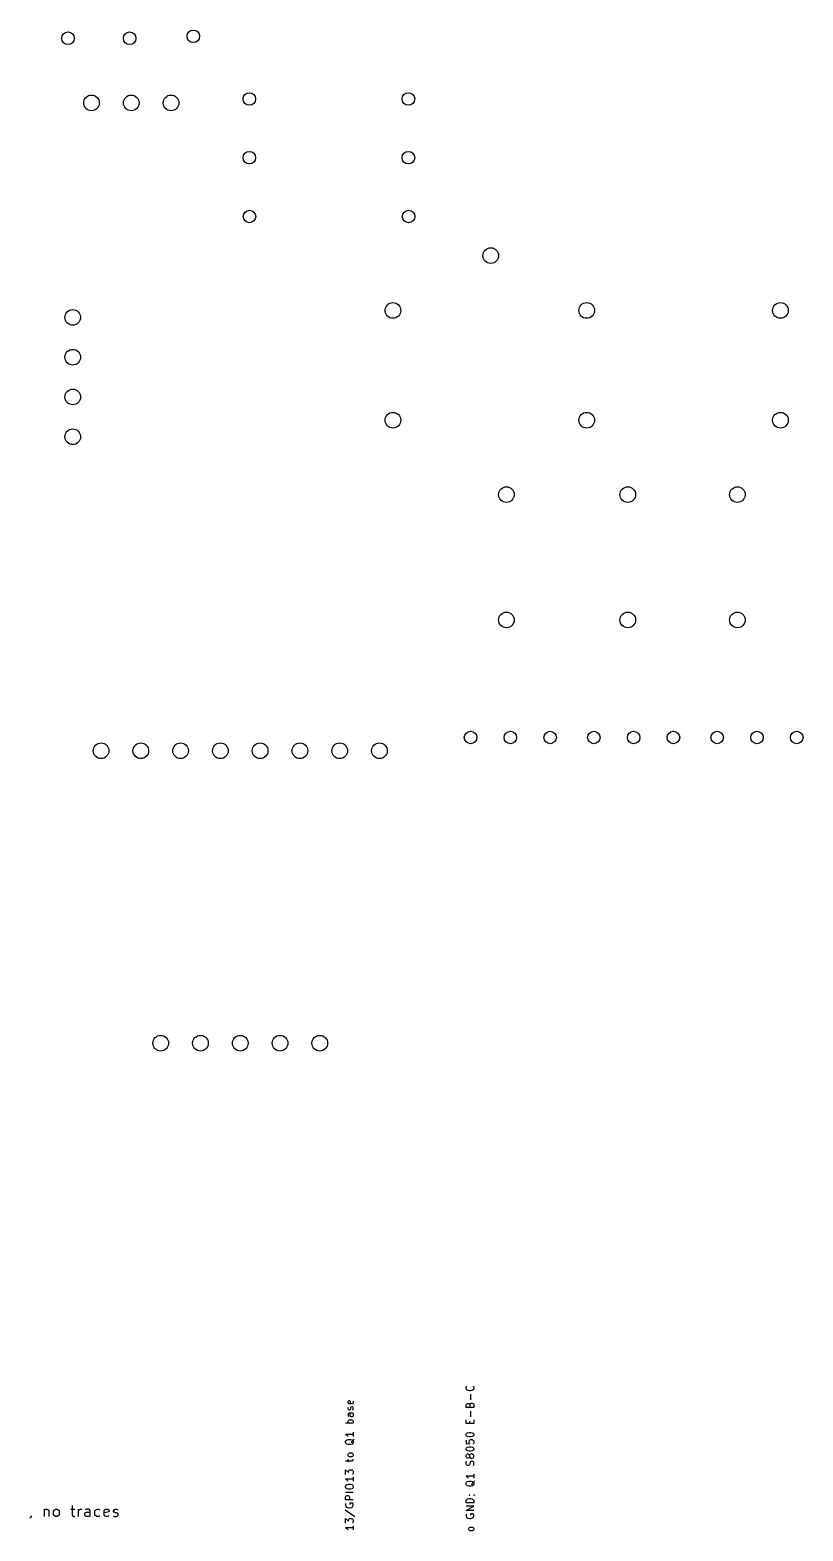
# Model space of a CAD drawing. Header units: millimetres. Extents: x 4 to 198, y -123 to 71.
# Drawn here: x 81.1 to 130.4, y -26.9 to 68.9 of the extents above; entities that cross this region are included whole.
import ezdxf

# ---------------------------------------------------------------- set-up
doc = ezdxf.new("R2010")
doc.units = ezdxf.units.MM
for name, color, linetype in [('F_SILKSCREEN', 7, 'CONTINUOUS'), ('PTH_0p8MM', 7, 'CONTINUOUS'), ('PTH_1MM', 7, 'CONTINUOUS')]:
    doc.layers.add(name, color=color, linetype=linetype)

msp = doc.modelspace()

# ---------------------------------------------------------------- linework, layer by layer
at = {"layer": 'F_SILKSCREEN', "linetype": 'CONTINUOUS'}
for p, q in [((108.935817, -17.749624), (108.958674, -17.681052)), ((108.935817, -17.795338), (108.935817, -17.749624)), ((108.958674, -17.863909), (108.935817, -17.795338)), ((108.958674, -17.681052), (108.981531, -17.658195)), ((109.004388, -17.909624), (108.958674, -17.863909)), ((109.050102, -17.932481), (109.004388, -17.909624)), ((109.141531, -17.955338), (109.050102, -17.932481)), ((109.210102, -17.955338), (109.141531, -17.955338)), ((109.301531, -17.932481), (109.210102, -17.955338)), ((109.23296, -18.526767), (109.23296, -18.161053)), ((109.347245, -17.909624), (109.301531, -17.932481)), ((109.39296, -17.863909), (109.347245, -17.909624)), ((109.370102, -17.658195), (109.39296, -17.681052)), ((109.39296, -17.681052), (109.415817, -17.749624)), ((109.415817, -17.795338), (109.39296, -17.863909)), ((109.415817, -17.749624), (109.415817, -17.795338)), ((101.395817, -18.62391), (101.418674, -18.578196)), ((101.395817, -18.715339), (101.395817, -18.62391)), ((101.418674, -18.761053), (101.395817, -18.715339)), ((101.395817, -19.035338), (101.418674, -18.989624)), ((101.395817, -19.10391), (101.395817, -19.035338)), ((101.418674, -19.149624), (101.395817, -19.10391)), ((101.418674, -18.578196), (101.464388, -18.555339)), ((101.464388, -18.78391), (101.418674, -18.761053)), ((101.464388, -19.172481), (101.418674, -19.149624)), ((101.464388, -18.555339), (101.510102, -18.555339)), ((101.647245, -18.78391), (101.464388, -18.78391)), ((101.53296, -19.149624), (101.487245, -19.172481)), ((101.510102, -18.555339), (101.555817, -18.78391)), ((101.555817, -19.10391), (101.53296, -19.149624)), ((101.578674, -18.989624), (101.555817, -19.035338)), ((101.555817, -19.035338), (101.555817, -19.10391)), ((101.624388, -18.966767), (101.578674, -18.989624)), ((101.647245, -18.966767), (101.624388, -18.966767)), ((101.69296, -18.761053), (101.647245, -18.78391)), ((101.69296, -18.989624), (101.647245, -18.966767)), ((101.69296, -18.578196), (101.715817, -18.62391)), ((101.715817, -18.715339), (101.69296, -18.761053)), ((101.715817, -19.035338), (101.69296, -18.989624)), ((101.69296, -19.172481), (101.715817, -19.126767)), ((101.715817, -18.62391), (101.715817, -18.715339)), ((101.715817, -19.126767), (101.715817, -19.035338)), ((108.935817, -18.846767), (108.958674, -18.801053)), ((108.935817, -19.006767), (108.935817, -18.846767)), ((109.415817, -19.006767), (108.935817, -19.006767)), ((108.958674, -18.801053), (108.981531, -18.778195)), ((108.981531, -18.778195), (109.027245, -18.755338)), ((109.027245, -18.755338), (109.07296, -18.755338)), ((109.07296, -18.755338), (109.118674, -18.778195)), ((109.118674, -18.778195), (109.141531, -18.801053)), ((109.141531, -18.801053), (109.164388, -18.846767)), ((109.164388, -18.846767), (109.187245, -18.778195)), ((109.164388, -18.846767), (109.164388, -19.006767)), ((109.187245, -18.778195), (109.210102, -18.755338)), ((109.210102, -18.755338), (109.255817, -18.732481)), ((109.255817, -18.732481), (109.324388, -18.732481)), ((109.324388, -18.732481), (109.370102, -18.755338)), ((109.370102, -18.755338), (109.39296, -18.778195)), ((109.39296, -18.778195), (109.415817, -18.82391)), ((109.415817, -18.82391), (109.415817, -19.006767)), ((101.715817, -20.018196), (101.235817, -20.018196)), ((101.418674, -19.401053), (101.395817, -19.446767)), ((101.395817, -19.446767), (101.395817, -19.538196)), ((101.395817, -19.538196), (101.418674, -19.58391)), ((101.395817, -19.881053), (101.418674, -19.835339)), ((101.395817, -19.972482), (101.395817, -19.881053)), ((101.418674, -20.018196), (101.395817, -19.972482)), ((101.464388, -19.378196), (101.418674, -19.401053)), ((101.418674, -19.835339), (101.441531, -19.812482)), ((101.441531, -19.812482), (101.487245, -19.789624)), ((101.487245, -19.172481), (101.464388, -19.172481)), ((101.715817, -19.378196), (101.464388, -19.378196)), ((101.487245, -19.789624), (101.624388, -19.789624)), ((101.53296, -19.42391), (101.510102, -19.378196)), ((101.53296, -19.538196), (101.53296, -19.42391)), ((101.555817, -19.58391), (101.53296, -19.538196)), ((101.601531, -19.606767), (101.555817, -19.58391)), ((101.647245, -19.606767), (101.601531, -19.606767)), ((101.624388, -19.789624), (101.670102, -19.812482)), ((101.69296, -19.58391), (101.647245, -19.606767)), ((101.670102, -19.812482), (101.69296, -19.835339)), ((101.69296, -19.378196), (101.715817, -19.42391)), ((101.715817, -19.538196), (101.69296, -19.58391)), ((101.69296, -19.835339), (101.715817, -19.881053)), ((101.715817, -19.972482), (101.69296, -20.018196)), ((101.715817, -19.42391), (101.715817, -19.538196)), ((101.715817, -19.881053), (101.715817, -19.972482)), ((108.935817, -20.035339), (108.935817, -19.806767)), ((109.415817, -20.035339), (108.935817, -20.035339)), ((109.164388, -20.035339), (109.164388, -19.875339)), ((109.23296, -19.601053), (109.23296, -19.235339)), ((109.415817, -19.806767), (109.415817, -20.035339)), ((101.715817, -20.726767), (101.235817, -20.726767)), ((101.235817, -20.726767), (101.304388, -20.772481)), ((101.258674, -21.115338), (101.304388, -21.069624)), ((101.304388, -20.772481), (101.350102, -20.818196)), ((101.304388, -21.069624), (101.395817, -21.046767)), ((101.350102, -20.818196), (101.37296, -20.86391)), ((101.395817, -21.046767), (101.555817, -21.046767)), ((101.555817, -21.046767), (101.647245, -21.069624)), ((101.647245, -21.069624), (101.69296, -21.115338)), ((101.738674, -21.069624), (101.69296, -21.115338)), ((101.715817, -20.589624), (101.715817, -20.86391)), ((101.761531, -21.02391), (101.738674, -21.069624)), ((108.935817, -20.721053), (108.958674, -20.675339)), ((108.935817, -20.766767), (108.935817, -20.721053)), ((108.958674, -20.812482), (108.935817, -20.766767)), ((108.958674, -20.675339), (108.981531, -20.652482)), ((108.981531, -20.835339), (108.958674, -20.812482)), ((108.981531, -20.652482), (109.027245, -20.629624)), ((109.027245, -20.858196), (108.981531, -20.835339)), ((109.027245, -20.629624), (109.118674, -20.606767)), ((109.118674, -20.881053), (109.027245, -20.858196)), ((109.118674, -20.606767), (109.23296, -20.606767)), ((109.23296, -20.881053), (109.118674, -20.881053)), ((109.164388, -21.086767), (109.210102, -21.06391)), ((109.210102, -21.06391), (109.324388, -21.06391)), ((109.23296, -20.606767), (109.324388, -20.629624)), ((109.324388, -20.858196), (109.23296, -20.881053)), ((109.324388, -20.629624), (109.370102, -20.652482)), ((109.370102, -20.835339), (109.324388, -20.858196)), ((109.324388, -21.06391), (109.370102, -21.086767)), ((109.370102, -20.652482), (109.39296, -20.675339)), ((109.39296, -20.812482), (109.370102, -20.835339)), ((109.39296, -20.675339), (109.415817, -20.721053)), ((109.415817, -20.766767), (109.39296, -20.812482)), ((109.415817, -20.721053), (109.415817, -20.766767)), ((101.235817, -21.161053), (101.258674, -21.115338)), ((101.235817, -21.252481), (101.235817, -21.161053)), ((101.258674, -21.298196), (101.235817, -21.252481)), ((101.304388, -21.34391), (101.258674, -21.298196)), ((101.395817, -21.366767), (101.304388, -21.34391)), ((101.555817, -21.366767), (101.395817, -21.366767)), ((101.395817, -22.006767), (101.418674, -21.961053)), ((101.395817, -22.075338), (101.395817, -22.006767)), ((101.418674, -21.961053), (101.441531, -21.938196)), ((101.441531, -21.938196), (101.487245, -21.915338)), ((101.487245, -21.915338), (101.624388, -21.915338)), ((101.647245, -21.34391), (101.555817, -21.366767)), ((101.624388, -21.18391), (101.601531, -21.229624)), ((101.601531, -21.229624), (101.601531, -21.275338)), ((101.69296, -21.115338), (101.624388, -21.18391)), ((101.624388, -21.915338), (101.670102, -21.938196)), ((101.69296, -21.298196), (101.647245, -21.34391)), ((101.670102, -21.938196), (101.69296, -21.961053)), ((101.69296, -21.115338), (101.715817, -21.161053)), ((101.715817, -21.252481), (101.69296, -21.298196)), ((101.69296, -21.961053), (101.715817, -22.006767)), ((101.715817, -21.161053), (101.715817, -21.252481)), ((101.715817, -22.006767), (101.715817, -22.075338)), ((108.935817, -21.086767), (108.935817, -21.315339)), ((108.935817, -21.315339), (109.164388, -21.338196)), ((108.935817, -21.635339), (108.958674, -21.589625)), ((108.935817, -21.681053), (108.935817, -21.635339)), ((108.958674, -21.726768), (108.935817, -21.681053)), ((108.935817, -22.069625), (108.958674, -22.023911)), ((108.958674, -21.589625), (108.981531, -21.566768)), ((108.981531, -21.749625), (108.958674, -21.726768)), ((108.958674, -22.023911), (108.981531, -22.001053)), ((108.981531, -21.566768), (109.027245, -21.54391)), ((109.027245, -21.772482), (108.981531, -21.749625)), ((108.981531, -22.001053), (109.027245, -21.978196)), ((109.027245, -21.54391), (109.118674, -21.521053)), ((109.118674, -21.795339), (109.027245, -21.772482)), ((109.027245, -21.978196), (109.050102, -21.978196)), ((109.050102, -21.978196), (109.095817, -22.001053)), ((109.095817, -22.001053), (109.118674, -22.023911)), ((109.118674, -21.155339), (109.141531, -21.109625)), ((109.118674, -21.269625), (109.118674, -21.155339)), ((109.141531, -21.315339), (109.118674, -21.269625)), ((109.118674, -21.521053), (109.23296, -21.521053)), ((109.23296, -21.795339), (109.118674, -21.795339)), ((109.118674, -22.023911), (109.141531, -22.069625)), ((109.141531, -21.109625), (109.164388, -21.086767)), ((109.164388, -21.338196), (109.141531, -21.315339)), ((109.164388, -22.023911), (109.141531, -22.069625)), ((109.187245, -22.001053), (109.164388, -22.023911)), ((109.23296, -21.978196), (109.187245, -22.001053)), ((109.23296, -21.521053), (109.324388, -21.54391)), ((109.324388, -21.772482), (109.23296, -21.795339)), ((109.324388, -21.978196), (109.23296, -21.978196)), ((109.324388, -21.54391), (109.370102, -21.566768)), ((109.370102, -21.749625), (109.324388, -21.772482)), ((109.370102, -22.001053), (109.324388, -21.978196)), ((109.370102, -21.086767), (109.39296, -21.109625)), ((109.39296, -21.315339), (109.370102, -21.338196)), ((109.370102, -21.566768), (109.39296, -21.589625)), ((109.39296, -21.726768), (109.370102, -21.749625)), ((109.39296, -22.023911), (109.370102, -22.001053)), ((109.39296, -21.109625), (109.415817, -21.155339)), ((109.415817, -21.269625), (109.39296, -21.315339)), ((109.39296, -21.589625), (109.415817, -21.635339)), ((109.415817, -21.681053), (109.39296, -21.726768)), ((109.415817, -22.069625), (109.39296, -22.023911)), ((109.415817, -21.155339), (109.415817, -21.269625)), ((109.415817, -21.635339), (109.415817, -21.681053)), ((101.235817, -22.418196), (101.647245, -22.418196)), ((101.235817, -23.286767), (101.235817, -22.989624)), ((101.235817, -22.989624), (101.418674, -23.149624)), ((101.418674, -22.121053), (101.395817, -22.075338)), ((101.395817, -22.486767), (101.395817, -22.30391)), ((101.441531, -22.14391), (101.418674, -22.121053)), ((101.487245, -22.166767), (101.441531, -22.14391)), ((101.464388, -23.012481), (101.510102, -22.989624)), ((101.624388, -22.166767), (101.487245, -22.166767)), ((101.510102, -22.989624), (101.624388, -22.989624)), ((101.670102, -22.14391), (101.624388, -22.166767)), ((101.624388, -22.989624), (101.670102, -23.012481)), ((101.647245, -22.418196), (101.69296, -22.395339)), ((101.69296, -22.121053), (101.670102, -22.14391)), ((101.715817, -22.075338), (101.69296, -22.121053)), ((101.69296, -22.395339), (101.715817, -22.349624)), ((101.715817, -22.349624), (101.715817, -22.30391)), ((108.935817, -22.161053), (108.935817, -22.069625)), ((108.958674, -22.206768), (108.935817, -22.161053)), ((108.935817, -22.503911), (108.958674, -22.435339)), ((108.935817, -22.618196), (108.935817, -22.503911)), ((108.958674, -22.663911), (108.935817, -22.618196)), ((108.981531, -22.229625), (108.958674, -22.206768)), ((108.981531, -22.686768), (108.958674, -22.663911)), ((109.027245, -22.252482), (108.981531, -22.229625)), ((109.027245, -22.709625), (108.981531, -22.686768)), ((109.050102, -22.252482), (109.027245, -22.252482)), ((109.07296, -22.709625), (109.027245, -22.709625)), ((109.095817, -22.229625), (109.050102, -22.252482)), ((109.118674, -22.686768), (109.07296, -22.709625)), ((109.118674, -22.206768), (109.095817, -22.229625)), ((109.141531, -22.161053), (109.118674, -22.206768)), ((109.141531, -22.663911), (109.118674, -22.686768)), ((109.141531, -22.069625), (109.141531, -22.161053)), ((109.141531, -22.161053), (109.164388, -22.206768)), ((109.164388, -22.618196), (109.141531, -22.663911)), ((109.164388, -22.206768), (109.187245, -22.229625)), ((109.187245, -22.526768), (109.164388, -22.618196)), ((109.187245, -22.229625), (109.23296, -22.252482)), ((109.210102, -22.481054), (109.187245, -22.526768)), ((109.23296, -22.458196), (109.210102, -22.481054)), ((109.23296, -22.252482), (109.324388, -22.252482)), ((109.278674, -22.435339), (109.23296, -22.458196)), ((109.324388, -22.435339), (109.278674, -22.435339)), ((109.324388, -22.252482), (109.370102, -22.229625)), ((109.370102, -22.458196), (109.324388, -22.435339)), ((109.370102, -22.229625), (109.39296, -22.206768)), ((109.39296, -22.481054), (109.370102, -22.458196)), ((109.39296, -22.206768), (109.415817, -22.161053)), ((109.415817, -22.526768), (109.39296, -22.481054)), ((109.39296, -22.709625), (109.415817, -22.641054)), ((109.415817, -22.161053), (109.415817, -22.069625)), ((109.415817, -22.641054), (109.415817, -22.526768)), ((101.715817, -23.58391), (101.235817, -23.58391)), ((101.235817, -23.58391), (101.304388, -23.629624)), ((101.258674, -23.972481), (101.304388, -23.926767)), ((101.304388, -23.629624), (101.350102, -23.675339)), ((101.304388, -23.926767), (101.395817, -23.90391)), ((101.350102, -23.675339), (101.37296, -23.721053)), ((101.395817, -23.90391), (101.555817, -23.90391)), ((101.418674, -23.081053), (101.441531, -23.035339)), ((101.418674, -23.149624), (101.418674, -23.081053)), ((101.441531, -23.035339), (101.464388, -23.012481)), ((101.555817, -23.90391), (101.647245, -23.926767)), ((101.647245, -23.926767), (101.69296, -23.972481)), ((101.670102, -23.012481), (101.69296, -23.035339)), ((101.69296, -23.26391), (101.670102, -23.286767)), ((101.69296, -23.035339), (101.715817, -23.081053)), ((101.715817, -23.218196), (101.69296, -23.26391)), ((101.715817, -23.081053), (101.715817, -23.218196)), ((101.715817, -23.446767), (101.715817, -23.721053)), ((109.415817, -23.395339), (108.935817, -23.395339)), ((108.935817, -23.395339), (109.004388, -23.441053)), ((108.935817, -23.829625), (108.958674, -23.78391)), ((108.935817, -23.921053), (108.935817, -23.829625)), ((108.958674, -23.966768), (108.935817, -23.921053)), ((108.958674, -23.78391), (109.004388, -23.738196)), ((109.004388, -23.441053), (109.050102, -23.486768)), ((109.004388, -23.738196), (109.095817, -23.715339)), ((109.050102, -23.486768), (109.07296, -23.532482)), ((109.095817, -23.715339), (109.255817, -23.715339)), ((109.255817, -23.715339), (109.347245, -23.738196)), ((109.324388, -23.852482), (109.301531, -23.898196)), ((109.301531, -23.898196), (109.301531, -23.94391)), ((109.39296, -23.78391), (109.324388, -23.852482)), ((109.347245, -23.738196), (109.39296, -23.78391)), ((109.438674, -23.738196), (109.39296, -23.78391)), ((109.39296, -23.78391), (109.415817, -23.829625)), ((109.415817, -23.921053), (109.39296, -23.966768)), ((109.415817, -23.258196), (109.415817, -23.532482)), ((109.415817, -23.829625), (109.415817, -23.921053)), ((109.461531, -23.692482), (109.438674, -23.738196)), ((101.235817, -24.018196), (101.258674, -23.972481)), ((101.235817, -24.109624), (101.235817, -24.018196)), ((101.258674, -24.155339), (101.235817, -24.109624)), ((101.715817, -24.429624), (101.235817, -24.429624)), ((101.235817, -24.726767), (101.258674, -24.681052)), ((101.235817, -24.909624), (101.235817, -24.726767)), ((101.304388, -24.201053), (101.258674, -24.155339)), ((101.258674, -24.681052), (101.281531, -24.658195)), ((101.281531, -24.658195), (101.327245, -24.635338)), ((101.395817, -24.22391), (101.304388, -24.201053)), ((101.327245, -24.635338), (101.395817, -24.635338)), ((101.555817, -24.22391), (101.395817, -24.22391)), ((101.395817, -24.635338), (101.441531, -24.658195)), ((101.441531, -24.658195), (101.464388, -24.681052)), ((101.464388, -24.681052), (101.487245, -24.726767)), ((101.487245, -24.726767), (101.487245, -24.909624)), ((101.647245, -24.201053), (101.555817, -24.22391)), ((101.69296, -24.155339), (101.647245, -24.201053)), ((101.69296, -23.972481), (101.715817, -24.018196)), ((101.715817, -24.109624), (101.69296, -24.155339)), ((101.715817, -24.018196), (101.715817, -24.109624)), ((108.935817, -24.972481), (108.958674, -24.90391)), ((109.004388, -24.012482), (108.958674, -23.966768)), ((108.958674, -24.90391), (109.004388, -24.858195)), ((109.095817, -24.035339), (109.004388, -24.012482)), ((109.004388, -24.858195), (109.050102, -24.835338)), ((109.050102, -24.835338), (109.141531, -24.812481)), ((109.255817, -24.035339), (109.095817, -24.035339)), ((109.118674, -24.606767), (109.141531, -24.58391)), ((109.141531, -24.629624), (109.118674, -24.606767)), ((109.118674, -24.606767), (109.164388, -24.606767)), ((109.141531, -24.58391), (109.164388, -24.606767)), ((109.164388, -24.606767), (109.141531, -24.629624)), ((109.141531, -24.812481), (109.210102, -24.812481)), ((109.210102, -24.812481), (109.301531, -24.835338)), ((109.347245, -24.012482), (109.255817, -24.035339)), ((109.301531, -24.835338), (109.347245, -24.858195)), ((109.39296, -23.966768), (109.347245, -24.012482)), ((109.347245, -24.858195), (109.39296, -24.90391)), ((109.39296, -24.58391), (109.415817, -24.58391)), ((109.39296, -24.90391), (109.415817, -24.972481)), ((109.415817, -24.58391), (109.461531, -24.606767)), ((109.461531, -24.606767), (109.484388, -24.629624)), ((81.978935, -25.500926), (81.978935, -25.967593)), ((81.978935, -25.567593), (82.012269, -25.53426)), ((82.012269, -25.53426), (82.078935, -25.500926)), ((82.078935, -25.500926), (82.178935, -25.500926)), ((82.178935, -25.500926), (82.245602, -25.53426)), ((82.245602, -25.53426), (82.278935, -25.600926)), ((82.278935, -25.600926), (82.278935, -25.967593)), ((82.578935, -25.63426), (82.612268, -25.567593)), ((82.578935, -25.83426), (82.578935, -25.63426)), ((82.612268, -25.900926), (82.578935, -25.83426)), ((82.612268, -25.567593), (82.645602, -25.53426)), ((82.645602, -25.53426), (82.712268, -25.500926)), ((82.712268, -25.500926), (82.812268, -25.500926)), ((82.812268, -25.500926), (82.878935, -25.53426)), ((82.878935, -25.53426), (82.912268, -25.567593)), ((82.912268, -25.567593), (82.945602, -25.63426)), ((82.945602, -25.83426), (82.912268, -25.900926)), ((82.945602, -25.63426), (82.945602, -25.83426)), ((83.678934, -25.500926), (83.945601, -25.500926)), ((83.778934, -25.267593), (83.778934, -25.867593)), ((84.178934, -25.967593), (84.178934, -25.500926)), ((84.178934, -25.63426), (84.212268, -25.567593)), ((84.212268, -25.567593), (84.245601, -25.53426)), ((84.245601, -25.53426), (84.312268, -25.500926)), ((84.312268, -25.500926), (84.378934, -25.500926)), ((84.578934, -25.800926), (84.612267, -25.73426)), ((84.578934, -25.867593), (84.578934, -25.800926)), ((84.678934, -25.500926), (84.612267, -25.53426)), ((84.612267, -25.73426), (84.678934, -25.700926)), ((84.812267, -25.500926), (84.678934, -25.500926)), ((84.678934, -25.700926), (84.845601, -25.700926)), ((84.878934, -25.53426), (84.812267, -25.500926)), ((84.845601, -25.700926), (84.912267, -25.667593)), ((84.912267, -25.600926), (84.878934, -25.53426)), ((84.912267, -25.967593), (84.912267, -25.600926)), ((85.212267, -25.63426), (85.2456, -25.567593)), ((85.212267, -25.83426), (85.212267, -25.63426)), ((85.2456, -25.900926), (85.212267, -25.83426)), ((85.2456, -25.567593), (85.278934, -25.53426)), ((85.278934, -25.53426), (85.3456, -25.500926)), ((85.3456, -25.500926), (85.478934, -25.500926)), ((85.478934, -25.500926), (85.5456, -25.53426)), ((85.812267, -25.600926), (85.8456, -25.53426)), ((85.812267, -25.867593), (85.812267, -25.600926)), ((86.1456, -25.667593), (85.812267, -25.73426)), ((85.8456, -25.53426), (85.912267, -25.500926)), ((85.912267, -25.500926), (86.0456, -25.500926)), ((86.0456, -25.500926), (86.112267, -25.53426)), ((86.112267, -25.53426), (86.1456, -25.600926)), ((86.1456, -25.600926), (86.1456, -25.667593)), ((86.412267, -25.600926), (86.4456, -25.53426)), ((86.412267, -25.63426), (86.412267, -25.600926)), ((86.4456, -25.700926), (86.412267, -25.63426)), ((86.4456, -25.53426), (86.512267, -25.500926)), ((86.512267, -25.73426), (86.4456, -25.700926)), ((86.512267, -25.500926), (86.612267, -25.500926)), ((86.612267, -25.73426), (86.512267, -25.73426)), ((86.612267, -25.500926), (86.678934, -25.53426)), ((86.678934, -25.767593), (86.612267, -25.73426)), ((86.712267, -25.83426), (86.678934, -25.767593)), ((86.712267, -25.867593), (86.712267, -25.83426)), ((101.21296, -25.549624), (101.830102, -25.961052)), ((101.715817, -24.909624), (101.235817, -24.909624)), ((101.258674, -25.138195), (101.235817, -25.18391)), ((101.235817, -25.18391), (101.235817, -25.252481)), ((101.235817, -25.252481), (101.258674, -25.321052)), ((101.258674, -25.321052), (101.304388, -25.366767)), ((101.304388, -25.366767), (101.350102, -25.389624)), ((101.350102, -25.389624), (101.441531, -25.412481)), ((101.441531, -25.412481), (101.510102, -25.412481)), ((101.670102, -25.115338), (101.510102, -25.115338)), ((101.510102, -25.115338), (101.510102, -25.206767)), ((101.510102, -25.412481), (101.601531, -25.389624)), ((101.601531, -25.389624), (101.647245, -25.366767)), ((101.647245, -25.366767), (101.69296, -25.321052)), ((101.69296, -25.138195), (101.670102, -25.115338)), ((101.715817, -25.206767), (101.69296, -25.138195)), ((101.69296, -25.321052), (101.715817, -25.252481)), ((101.715817, -25.252481), (101.715817, -25.206767)), ((108.935817, -25.086767), (108.935817, -24.972481)), ((109.415817, -25.086767), (108.935817, -25.086767)), ((108.935817, -25.589624), (109.415817, -25.315338)), ((109.415817, -25.315338), (108.935817, -25.315338)), ((109.415817, -25.589624), (108.935817, -25.589624)), ((108.958674, -25.818195), (108.935817, -25.86391)), ((108.935817, -25.86391), (108.935817, -25.932481)), ((109.370102, -25.795338), (109.210102, -25.795338)), ((109.210102, -25.795338), (109.210102, -25.886767)), ((109.39296, -25.818195), (109.370102, -25.795338)), ((109.415817, -25.886767), (109.39296, -25.818195)), ((109.415817, -24.972481), (109.415817, -25.086767)), ((81.112269, -26.03426), (81.078936, -26.067593)), ((81.145603, -25.967593), (81.112269, -26.03426)), ((81.145603, -25.93426), (81.145603, -25.967593)), ((82.645602, -25.93426), (82.612268, -25.900926)), ((82.712268, -25.967593), (82.645602, -25.93426)), ((82.812268, -25.967593), (82.712268, -25.967593)), ((82.878935, -25.93426), (82.812268, -25.967593)), ((82.912268, -25.900926), (82.878935, -25.93426)), ((83.778934, -25.867593), (83.812268, -25.93426)), ((83.812268, -25.93426), (83.878934, -25.967593)), ((83.878934, -25.967593), (83.945601, -25.967593)), ((84.612267, -25.93426), (84.578934, -25.867593)), ((84.678934, -25.967593), (84.612267, -25.93426)), ((84.845601, -25.967593), (84.678934, -25.967593)), ((84.912267, -25.93426), (84.845601, -25.967593)), ((85.278934, -25.93426), (85.2456, -25.900926)), ((85.3456, -25.967593), (85.278934, -25.93426)), ((85.478934, -25.967593), (85.3456, -25.967593)), ((85.5456, -25.93426), (85.478934, -25.967593)), ((85.8456, -25.93426), (85.812267, -25.867593)), ((85.912267, -25.967593), (85.8456, -25.93426)), ((86.0456, -25.967593), (85.912267, -25.967593)), ((86.112267, -25.93426), (86.0456, -25.967593)), ((86.412267, -25.93426), (86.478934, -25.967593)), ((86.478934, -25.967593), (86.612267, -25.967593)), ((86.612267, -25.967593), (86.678934, -25.93426)), ((86.678934, -25.93426), (86.712267, -25.867593)), ((101.235817, -26.395338), (101.235817, -26.098195)), ((101.235817, -26.098195), (101.418674, -26.258195)), ((101.715817, -26.692481), (101.235817, -26.692481)), ((101.235817, -26.692481), (101.304388, -26.738195)), ((101.304388, -26.738195), (101.350102, -26.78391)), ((101.350102, -26.78391), (101.37296, -26.829624)), ((101.418674, -26.189624), (101.441531, -26.14391)), ((101.418674, -26.258195), (101.418674, -26.189624)), ((101.441531, -26.14391), (101.464388, -26.121052)), ((101.464388, -26.121052), (101.510102, -26.098195)), ((101.510102, -26.098195), (101.624388, -26.098195)), ((101.624388, -26.098195), (101.670102, -26.121052)), ((101.670102, -26.121052), (101.69296, -26.14391)), ((101.69296, -26.372481), (101.670102, -26.395338)), ((101.69296, -26.14391), (101.715817, -26.189624)), ((101.715817, -26.326767), (101.69296, -26.372481)), ((101.715817, -26.189624), (101.715817, -26.326767)), ((101.715817, -26.555338), (101.715817, -26.829624)), ((108.935817, -25.932481), (108.958674, -26.001052)), ((108.958674, -26.001052), (109.004388, -26.046767)), ((109.004388, -26.046767), (109.050102, -26.069624)), ((109.050102, -26.069624), (109.141531, -26.092481)), ((109.095817, -26.732481), (109.118674, -26.686767)), ((109.095817, -26.801052), (109.095817, -26.732481)), ((109.118674, -26.846767), (109.095817, -26.801052)), ((109.118674, -26.686767), (109.141531, -26.66391)), ((109.141531, -26.092481), (109.210102, -26.092481)), ((109.141531, -26.66391), (109.187245, -26.641052)), ((109.187245, -26.641052), (109.324388, -26.641052)), ((109.210102, -26.092481), (109.301531, -26.069624)), ((109.301531, -26.069624), (109.347245, -26.046767)), ((109.324388, -26.641052), (109.370102, -26.66391)), ((109.347245, -26.046767), (109.39296, -26.001052)), ((109.370102, -26.66391), (109.39296, -26.686767)), ((109.39296, -26.001052), (109.415817, -25.932481)), ((109.39296, -26.686767), (109.415817, -26.732481)), ((109.415817, -26.801052), (109.39296, -26.846767)), ((109.415817, -25.932481), (109.415817, -25.886767)), ((109.415817, -26.732481), (109.415817, -26.801052)), ((109.141531, -26.869624), (109.118674, -26.846767)), ((109.187245, -26.892481), (109.141531, -26.869624)), ((109.324388, -26.892481), (109.187245, -26.892481)), ((109.370102, -26.869624), (109.324388, -26.892481)), ((109.39296, -26.846767), (109.370102, -26.869624))]:
    msp.add_line(p, q, dxfattribs=at)
at = {"layer": 'PTH_0p8MM'}
for centre in [(83.507, 68.375), (87.444, 68.375), (91.507, 68.5), (95.087, 64.5), (105.247, 64.5), (95.087, 60.75), (105.247, 60.75), (95.097, 57), (105.257, 57), (109.217, 23.75), (111.757, 23.75), (114.297, 23.75), (117.092, 23.75), (119.632, 23.75), (122.172, 23.75), (124.967, 23.75), (127.507, 23.75), (130.047, 23.75)]:
    msp.add_circle(centre, 0.4, dxfattribs=at)
at = {"layer": 'PTH_1MM'}
for centre in [(85.007, 64.25), (87.547, 64.25), (90.087, 64.25), (110.507, 54.5), (83.807, 50.56), (104.257, 51), (116.632, 51), (129.007, 51), (83.807, 48.02), (83.807, 45.48), (104.257, 44), (116.632, 44), (129.007, 44), (83.807, 42.94), (111.507, 39.25), (119.257, 39.25), (126.257, 39.25), (111.507, 31.25), (119.257, 31.25), (126.257, 31.25), (85.617, 22.9), (88.157, 22.9), (90.697, 22.9), (93.237, 22.9), (95.777, 22.9), (98.317, 22.9), (100.857, 22.9), (103.397, 22.9), (89.427, 4.24), (91.967, 4.24), (94.507, 4.24), (97.047, 4.24), (99.587, 4.24)]:
    msp.add_circle(centre, 0.5, dxfattribs=at)

doc.saveas('drawing.dxf')
